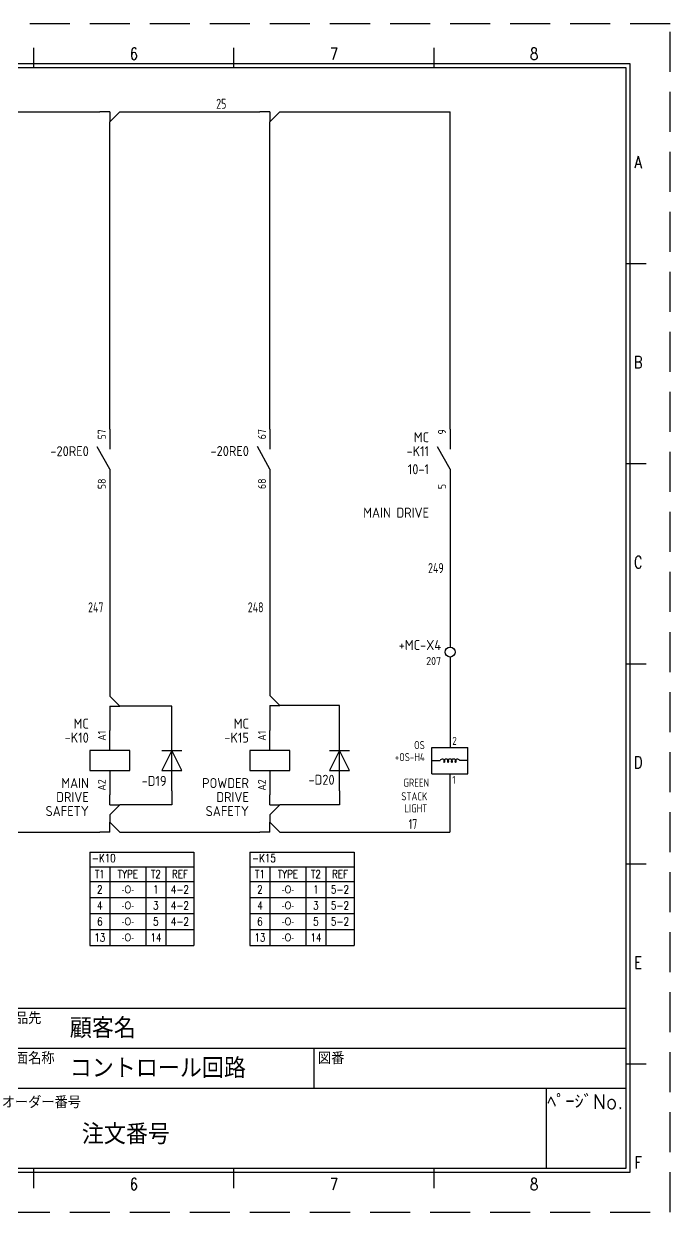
# Model space of a CAD drawing. Header units: millimetres. Extents: x 0 to 420, y 0 to 297.
# Drawn here: x 258.5 to 420, y 0 to 297 of the extents above; entities that cross this region are included whole.
import ezdxf
from ezdxf.enums import TextEntityAlignment as Align

# ---------------------------------------------------------------- set-up
doc = ezdxf.new("R2010")
doc.units = ezdxf.units.MM
doc.header["$LTSCALE"] = 10
doc.linetypes.add('DASHEDX2', pattern=[1.5, 1, -0.5])
doc.linetypes.add('HIDDEN', pattern=[0.375, 0.25, -0.125])
doc.layers.get('0').update_dxf_attribs({"linetype": 'CONTINUOUS'})
for name, color, linetype in [('BLK_0.75mm^2', 7, 'CONTINUOUS'), ('BLU_1.0mm^2', 5, 'CONTINUOUS'), ('BLU_1.5mm^2', 5, 'CONTINUOUS'), ('COMMENT', 4, 'CONTINUOUS'), ('DESC', 150, 'CONTINUOUS'), ('DESCCHILD', 20, 'CONTINUOUS'), ('GRN_1.0mm^2', 3, 'CONTINUOUS'), ('GRN_2.5mm^2', 3, 'CONTINUOUS'), ('HIDDEN', 7, 'HIDDEN'), ('LOC', 8, 'CONTINUOUS'), ('MISC', 7, 'CONTINUOUS'), ('SYMS', 7, 'CONTINUOUS'), ('TAGS', 150, 'CONTINUOUS'), ('TERMS', 123, 'CONTINUOUS'), ('TITLE', 4, 'CONTINUOUS'), ('WIRENO', 72, 'CONTINUOUS'), ('XREFCHILD', 134, 'CONTINUOUS'), ('ZUWAKU', 7, 'CONTINUOUS')]:
    doc.layers.add(name, color=color, linetype=linetype)
doc.styles.get("Standard").update_dxf_attribs({"font": 'romans', "width": 0.8, "bigfont": 'extfont'})
doc.styles.add('WD_IEC', font='isocp2.shx', dxfattribs={"width": 0.9, "height": 4, "bigfont": 'extfont2.shx'})

# ---------------------------------------------------------------- blocks, each defined once
blk = doc.blocks.new('JIS_tblock_a3(L)')
at = {"layer": 'HIDDEN'}
for p, q in [((-398, 32), (-258, 32)), ((-398, 24), (-258, 24)), ((-398, 16), (-258, 16)), ((-398, 8), (-258, 8))]:
    blk.add_line(p, q, dxfattribs=at)
at = {"layer": 'ZUWAKU'}
for p, q in [((-398, 40), (0, 40)), ((-398, 40), (-398, 0)), ((-373, 40), (-373, 0)), ((-372.5, 40), (-372.5, 0)), ((-258, 0), (-258, 40)), ((-238, 40), (-238, 20)), ((-218, 40), (-218, 20)), ((-198, 40), (-198, 20)), ((-178, 40), (-178, 20)), ((-158, 0), (-158, 40)), ((0, 0), (0, 40)), ((-241, 35), (-254, 23)), ((-238, 34), (-158, 34)), ((-158, 30), (0, 30)), ((-78, 30), (-78, 20)), ((-258, 20), (-158, 20)), ((-158, 20), (0, 20)), ((-20, 20), (-20, 0)), ((-398, 0), (0, 0))]:
    blk.add_line(p, q, dxfattribs=at)
at = {"layer": 'TITLE'}
for tag, p, height in [('REVINFO51', (-370, 34), 3), ('ORDER2', (-139, 32.5), 5), ('REVINFO41', (-370, 26), 3), ('INFO1', (-139, 22.5), 5), ('SCALE0', (-247.5, 23), 3), ('REVINFO31', (-370, 18), 3), ('REVINFO21', (-370, 10), 3), ('ORDER1', (-136, 6), 5), ('REVINFO11', (-370, 2), 3)]:
    blk.add_attdef(tag, p, '', height=height, dxfattribs=at)
for tag, p in [('REVDATEY5', (-306, 34)), ('REVDATEM5', (-298, 34)), ('REVDATED5', (-290, 34)), ('REVDESIGN5', (-260, 34)), ('SCALE1', (-251, 29)), ('REVDATEY4', (-306, 26)), ('REVDATEM4', (-298, 26)), ('REVDATED4', (-290, 26)), ('REVDESIGN4', (-260, 26)), ('REVDATEY3', (-306, 18)), ('REVDATEM3', (-298, 18)), ('REVDATED3', (-290, 18)), ('REVDESIGN3', (-260, 18)), ('REVDATEY2', (-306, 10)), ('REVDATEM2', (-298, 10)), ('REVDATED2', (-290, 10)), ('REVDESIGN2', (-260, 10)), ('REVDATEY1', (-306, 2)), ('REVDATEM1', (-298, 2)), ('REVDATED1', (-290, 2)), ('REVDESIGN1', (-260, 2))]:
    blk.add_attdef(tag, text='', height=3, dxfattribs=at).set_placement(p, align=Align.RIGHT)
for tag, height, p in [('DESIGN1', 3, (-228, 27)), ('DESIGN2', 3, (-208, 27)), ('DESIGN3', 3, (-188, 27)), ('DESIGN4', 3, (-168, 27)), ('FILENAME0', 5, (-47.8, 25)), ('PAGE0', 3, (-10.3, 8.6))]:
    blk.add_attdef(tag, text='', height=height, dxfattribs=at).set_placement(p, align=Align.MIDDLE)
at = {"layer": 'TITLE', "flags": 1}
blk.add_attdef('LPAGE0', text='', height=3, dxfattribs=at).set_placement((-11, 3), align=Align.CENTER)
for tag, p in [('TYPE0', (-398, 0)), ('ORDER3', (-398, 0)), ('ORDER4', (-398, 0)), ('ORDER5', (-398, 0)), ('ORDER6', (-398, 0)), ('ORDER7', (-398, 0)), ('ORDER8', (-398, 0)), ('ORDER9', (-398, 0)), ('ORDER10', (-398, 0)), ('ORDER11', (-398, 0)), ('ORDER12', (-398, 0)), ('ORDER13', (-398, 0)), ('ORDER14', (-398, 0)), ('ORDER15', (-398, 0)), ('ORDER16', (-398, 0)), ('ORDER17', (-398, 0)), ('ORDER18', (-398, 0)), ('ORDER19', (-398, 0)), ('ORDER20', (-398, 0)), ('ORDER21', (-398, 0)), ('ORDER22', (-398, 0)), ('ORDER23', (-398, 0)), ('SCALETYPE0', (-398, 0)), ('DATEY1', (-398, 0)), ('DATEM1', (-398, 0)), ('DATED1', (-398, 0)), ('DATEY2', (-398, 0)), ('DATEM2', (-398, 0)), ('DATED2', (-398, 0)), ('BANNAME0', (-398, 0)), ('INFO3', (-398, 0)), ('INFO4', (-398, 0)), ('INFO5', (-398, 0)), ('INFO6', (-398, 0)), ('INFO7', (-398, 0)), ('INFO8', (-398, 0)), ('INFO9', (-398, 0)), ('INFO10', (-398, 0)), ('INFO11', (-398, 0)), ('INFO12', (-398, 0)), ('INFO13', (-398, 0)), ('INFO14', (-398, 0)), ('INFO15', (-398, 0)), ('INFO16', (-398, 0)), ('INFO17', (-398, 0)), ('INFO18', (-398, 0)), ('INFO19', (-398, 0)), ('INFO20', (-398, 0)), ('INFO21', (-398, 0)), ('INFO22', (-398, 0)), ('INFO23', (-398, 0)), ('INFO24', (-398, 0)), ('DATEY3', (-398, 0)), ('DATEM3', (-398, 0)), ('DATED3', (-398, 0)), ('DATEY4', (-398, 0)), ('DATEM4', (-398, 0)), ('DATED4', (-398, 0)), ('DATEY5', (-398, 0)), ('DATEM5', (-398, 0)), ('DATED5', (-398, 0)), ('DATEY6', (-398, 0)), ('DATEM6', (-398, 0)), ('DATED6', (-398, 0)), ('REFERENCETYPE0', (-398, 0)), ('INFO2', (-397.7, 0))]:
    blk.add_attdef(tag, p, '', height=3, dxfattribs=at)
at = {"layer": 'TITLE', "width": 0.8, "flags": 1}
for tag in ['REVINFO12', 'REVINFO13', 'REVINFO22', 'REVINFO23', 'REVINFO32', 'REVINFO33', 'REVINFO42', 'REVINFO43', 'REVINFO52', 'REVINFO53', 'REVINFO61', 'REVINFO62', 'REVINFO63', 'REVINFO71', 'REVINFO72', 'REVINFO73', 'REVINFO81', 'REVINFO82', 'REVINFO83', 'REVDESIGN6', 'REVDESIGN7', 'REVDESIGN8', 'REVDATEY6', 'REVDATEM6', 'REVDATED6', 'REVDATEY7', 'REVDATEM7', 'REVDATED7', 'REVDATEY8', 'REVDATEM8', 'REVDATED8']:
    blk.add_attdef(tag, (-398, 0), '', height=3, dxfattribs=at)
at = {"layer": 'TITLE', "flags": 1}
blk.add_attdef('PAPER0', text='', height=1, dxfattribs=at).set_placement((-3, -1), align=Align.TOP_RIGHT)
at = {"layer": 'ZUWAKU'}
for s, height, p in [('スケール', 3, (-257, 36)), ('納品先', 3, (-156, 36)), ('△訂正5', 4, (-395, 33.5)), ('△訂正4', 4, (-395, 25.5)), ('図面名称', 3, (-156, 26)), ('図番', 3, (-77, 26)), ('△訂正3', 4, (-395, 17.5)), ('オーダー番号', 3, (-156, 15)), ('△訂正2', 4, (-395, 9.5)), ('△訂正1', 4, (-395, 1.5))]:
    blk.add_text(s, height=height, dxfattribs=at).set_placement(p)
for s, p in [('設 計', (-228, 35)), ('製 図', (-208, 35)), ('検 図', (-188, 35)), ('承 認', (-168, 35)), ('ﾍﾟｰｼﾞNo.', (-10.23, 14.88))]:
    blk.add_text(s, height=3.5, dxfattribs=at).set_placement(p, align=Align.CENTER)
blk = doc.blocks.new('HDV1_STACKLIGHT')
at = {"linetype": 'Continuous'}
for p, q in [((-4.54, 3.32), (4.46, 3.32)), ((-4.54, -3.31), (4.46, -3.31))]:
    blk.add_line(p, q, dxfattribs=at)
for p, q in [((-4.54, -3.31), (-4.54, 3.32)), ((4.46, -3.31), (4.46, 3.32))]:
    blk.add_line(p, q)
at = {"layer": 'SYMS'}
for p, q in [((-4.54, 0), (-2.48, 0)), ((4.46, 0), (2.42, 0))]:
    blk.add_line(p, q, dxfattribs=at)
for centre, start, end in [((-1.9, -0.23), 0, 157.6505), ((-0.97, -0.23), 0, 180), ((-0.03, -0.23), 0, 180), ((0.91, -0.23), 0, 180), ((1.85, -0.23), 22.3495, 180)]:
    blk.add_arc(centre, 0.625, start, end, dxfattribs=at)
for centre in [(-1.44, -0.23), (-0.5, -0.23), (0.44, -0.23), (1.38, -0.23)]:
    blk.add_ellipse(centre, major_axis=(0, -0.209), ratio=0.747269, start_param=4.712389, end_param=7.853982, dxfattribs=at)
at = {"style": 'WD_IEC'}
for tag, width, p in [('DESC1', 0.9, (-7.04, 12)), ('DESC2', 0.9, (-7.04, 9)), ('DESC3', 0.9, (-7.04, 6)), ('INST', 0.8, (-7.04, 3)), ('LOC', 0.8, (-7.04, 0)), ('TAG1', 0.9, (-7.04, -3)), ('XREF', 0.8, (-7.04, -6))]:
    blk.add_attdef(tag, text='', height=2, dxfattribs=dict(at, width=width)).set_placement(p, align=Align.RIGHT)
at = {"linetype": 'Continuous', "style": 'WD_IEC', "width": 0.9}
for tag, p in [('TERM01', (-0.04, 4.94)), ('TERM02', (-0.04, -4.81))]:
    blk.add_attdef(tag, text='', height=2, dxfattribs=at).set_placement(p, align=Align.MIDDLE_LEFT)
at = {"style": 'WD_IEC', "flags": 1}
for tag, p, width in [('X2TERM01', (-0.04, 3.32), 0.9), ('FAMILY', (3.47, 1.82), 0.9), ('MFG', (3.47, 1.07), 0.8), ('CAT', (3.47, 0.32), 0.8), ('ASSYCODE', (3.47, -0.43), 0.9), ('X8TERM02', (-0.04, -3.31), 0.9)]:
    blk.add_attdef(tag, p, '', height=0.32, dxfattribs=dict(at, width=width))
blk = doc.blocks.new('VDI1')
for p, q in [((0, 7.5), (0, -7.5)), ((0, -2.5), (-2.5, 2.5)), ((-2.5, 2.5), (2.5, 2.5)), ((2.5, 2.5), (0, -2.5)), ((-2.5, -2.5), (2.5, -2.5))]:
    blk.add_line(p, q)
at = {"style": 'WD_IEC'}
for tag, p in [('INST', (-5.5, 10.25)), ('LOC', (-5.5, 6.75)), ('TAG1', (-5.5, 3.25)), ('DESC1', (-5.5, -6.35)), ('DESC2', (-5.5, -9.85)), ('DESC3', (-5.5, -13.35))]:
    blk.add_attdef(tag, text='', height=2.5, dxfattribs=at).set_placement(p, align=Align.RIGHT)
blk.add_attdef('TERM01', text='', height=2, rotation=90, dxfattribs=at).set_placement((-1, 7.5), align=Align.RIGHT)
at = {"style": 'WD_IEC', "flags": 1}
for tag, p, height in [('X2TERM01', (0, 7.5), 0.32), ('ASSYCODE', (1, -4), 1), ('FAMILY', (1, -5.5), 1), ('X8TERM02', (0, -7.5), 0.32), ('CATDESC', (1, -7), 1)]:
    blk.add_attdef(tag, p, '', height=height, dxfattribs=at)
at = {"style": 'WD_IEC', "flags": 9}
for tag, p in [('MFG', (-5.5, -0.25)), ('CAT', (-5.5, -2.75))]:
    blk.add_attdef(tag, text='', height=1.5, dxfattribs=at).set_placement(p, align=Align.RIGHT)
at = {"style": 'WD_IEC'}
blk.add_attdef('TERM02', (-1, -7.5), '', height=2, rotation=90, dxfattribs=at)
blk = doc.blocks.new('VMS1')
for p, q in [((0, 2.5), (0, 7.5)), ((0, -2.5), (0, -7.5))]:
    blk.add_line(p, q)
blk.add_lwpolyline([(-5, 2.5), (-5, -2.5), (5, -2.5), (5, 2.5)], close=True)
at = {"style": 'WD_IEC'}
for tag, p in [('INST', (-5.25, 11.5)), ('LOC', (-5.25, 8)), ('TAG1', (-5.25, 4.5)), ('DESC1', (-5.25, -6.85)), ('DESC2', (-5.25, -10.35)), ('DESC3', (-5.25, -13.85))]:
    blk.add_attdef(tag, text='', height=2.5, dxfattribs=at).set_placement(p, align=Align.RIGHT)
blk.add_attdef('TERM01', text='', height=2, rotation=90, dxfattribs=at).set_placement((-1, 7.5), align=Align.RIGHT)
at = {"style": 'WD_IEC', "flags": 1}
for tag, p, height in [('X2TERM01', (0, 7.5), 0.32), ('X4LINK', (-5, 0), 0.32), ('X1LINK', (5, 0), 0.32), ('ASSYCODE', (1, -4), 1), ('FAMILY', (1, -5.5), 1), ('X8TERM02', (0, -7.5), 0.32), ('CATDESC', (1, -7), 1)]:
    blk.add_attdef(tag, p, '', height=height, dxfattribs=at)
at = {"style": 'WD_IEC', "flags": 9}
for tag, p in [('MFG', (-6, 1)), ('CAT', (-6, -1.5))]:
    blk.add_attdef(tag, text='', height=1.5, dxfattribs=at).set_placement(p, align=Align.RIGHT)
at = {"style": 'WD_IEC'}
blk.add_attdef('TERM02', (-1, -7.5), '', height=2, rotation=90, dxfattribs=at)
at = {"lineweight": 9, "style": 'WD_IEC'}
for tag, p in [('NO', (-5.5, -16.5)), ('NC', (-5.5, -20))]:
    blk.add_attdef(tag, text='', height=2.5, dxfattribs=at).set_placement(p, align=Align.TOP_RIGHT)
for tag, p in [('XREFNO', (-4, -16.5)), ('XREFNC', (-4, -20))]:
    blk.add_attdef(tag, text='', height=2.5, dxfattribs=at).set_placement(p, align=Align.TOP_LEFT)
blk = doc.blocks.new('VCR21')
for p, q in [((0, 7.5), (0, 2.5)), ((0, -2.5), (-3.125, 3.125)), ((0, -2.5), (0, -7.5))]:
    blk.add_line(p, q)
at = {"style": 'WD_IEC'}
for tag, p in [('INST', (-5.25, 7.75)), ('LOC', (-5.25, 4.25)), ('TAG2', (-5.25, 0.75)), ('XREF', (-5.25, -3.75)), ('DESC1', (-5.25, -7.6)), ('DESC2', (-5.25, -11.1)), ('DESC3', (-5.25, -14.6))]:
    blk.add_attdef(tag, text='', height=2.5, dxfattribs=at).set_placement(p, align=Align.RIGHT)
blk.add_attdef('TERM01', text='', height=2, rotation=90, dxfattribs=at).set_placement((-1, 7.5), align=Align.RIGHT)
at = {"style": 'WD_IEC', "flags": 1}
for tag, p, height in [('X2TERM01', (0, 7.5), 0.32), ('X4LINK', (-2, 0), 0.32), ('X1LINK', (-0.5, 0), 0.32), ('CONTACT', (4, -3.5), 1), ('FAMILY', (4, -5), 1), ('X8TERM02', (0, -7.5), 0.32)]:
    blk.add_attdef(tag, p, '', height=height, dxfattribs=at)
at = {"style": 'WD_IEC'}
blk.add_attdef('TERM02', (-1, -7.5), '', height=2, rotation=90, dxfattribs=at)
blk = doc.blocks.new('VT0002')
blk.add_circle((0, 0), 1.25)
at = {"style": 'WD_IEC'}
for tag, p in [('INST', (-2.25, 7.5)), ('LOC', (-2.25, 4))]:
    blk.add_attdef(tag, text='', height=2.5, dxfattribs=at).set_placement(p, align=Align.RIGHT)
at = {"style": 'WD_IEC', "flags": 1}
for tag, p, height in [('ASSYCODE', (2.75, 10.75), 1), ('CATDESC', (2.75, 9.25), 1), ('MFG', (2.75, 7.25), 1.5), ('CAT', (2.75, 4.75), 1.5), ('X4TERM01', (-1.25, 0), 0.32), ('X4PIN01', (-1.25, 1), 0.4), ('X4TERMDESC01', (-1.25, 0.5), 0.4), ('X2TERM01', (0, 1.25), 0.32), ('X2PIN01', (0, 2.25), 0.4), ('X2TERMDESC01', (0, 1.75), 0.4), ('X8PIN01', (0, -0.25), 0.4), ('X1TERM01', (1.25, 0), 0.32), ('X1PIN01', (1.25, 1), 0.4), ('X1TERMDESC01', (1.25, 0.5), 0.4), ('X8TERM01', (0, -1.25), 0.32), ('X8TERMDESC01', (0, -0.75), 0.4), ('STRIPSEQ', (0, -3), 0.4), ('LINKTERM', (0, -2), 0.4)]:
    blk.add_attdef(tag, p, '', height=height, dxfattribs=at)
at = {"style": 'WD_IEC', "flags": 8}
for tag, height, p in [('TAGSTRIP', 2.5, (-2.25, 0.5)), ('TERM01', 2, (-2.25, -3.25))]:
    blk.add_attdef(tag, text='', height=height, dxfattribs=at).set_placement(p, align=Align.RIGHT)
blk = doc.blocks.new('WD_WNH')
at = {"linetype": 'Continuous', "style": 'WD_IEC', "width": 0.8}
blk.add_attdef('WIRENO', text='', height=2.5, dxfattribs=at).set_placement((0, 0.75), align=Align.CENTER)
at = {"style": 'WD_IEC', "flags": 1}
for tag, p in [('W08USER', (0, 0.375)), ('W04USER', (0, 0.875)), ('W05USER', (0, 0.75)), ('W09USER', (0, 0.25)), ('W03USER', (0, 1)), ('W06USER', (0, 0.625)), ('W07USER', (0, 0.5)), ('W02USER', (0, 1.125)), ('W01USER', (0, 1.25)), ('W10USER', (0, 0.125))]:
    blk.add_attdef(tag, text='', height=0.08, dxfattribs=at).set_placement(p, align=Align.CENTER)
blk = doc.blocks.new('WD_WNV')
at = {"linetype": 'Continuous', "style": 'WD_IEC', "width": 0.8}
blk.add_attdef('WIRENO', text='', height=2.5, dxfattribs=at).set_placement((-1.6, 0), align=Align.MIDDLE_RIGHT)
at = {"style": 'WD_IEC', "flags": 1}
for tag, p in [('W08USER', (-1, 0.375)), ('W04USER', (-1, 0.875)), ('W05USER', (-1, 0.75)), ('W09USER', (-1, 0.25)), ('W03USER', (-1, 1)), ('W06USER', (-1, 0.625)), ('W07USER', (-1, 0.5)), ('W02USER', (-1, 1.125)), ('W01USER', (-1, 1.25)), ('W10USER', (-1, 0.125))]:
    blk.add_attdef(tag, text='', height=0.08, dxfattribs=at).set_placement(p, align=Align.CENTER)
blk = doc.blocks.new('JIS_border_a3(L)')
at = {"layer": 'ZUWAKU', "color": 5, "linetype": 'DASHEDX2'}
for p, q in [((420, 297), (0, 297)), ((420, 0), (420, 297)), ((0, 0), (420, 0))]:
    blk.add_line(p, q, dxfattribs=at)
at = {"layer": 'ZUWAKU'}
for p, q in [((261, 286), (261, 291)), ((311, 286), (311, 291)), ((361, 286), (361, 291)), ((414, 237), (409, 237)), ((414, 187), (409, 187)), ((414, 137), (409, 137)), ((414, 87), (409, 87)), ((414, 37), (409, 37)), ((261, 6), (261, 11)), ((311, 6), (311, 11)), ((361, 6), (361, 11))]:
    blk.add_line(p, q, dxfattribs=at)
at = {"layer": 'ZUWAKU', "color": 5}
for p, q in [((410, 287), (10, 287)), ((409, 286), (11, 286)), ((409, 11), (409, 286)), ((410, 10), (410, 287)), ((10, 10), (410, 10)), ((11, 11), (409, 11))]:
    blk.add_line(p, q, dxfattribs=at)
at = {"layer": 'COMMENT', "width": 0.8}
for s, p in [('6', (286, 289.5)), ('7', (336, 289.5)), ('8', (386, 289.5)), ('A', (412, 262.43)), ('B', (412, 212.43)), ('C', (412, 162.43)), ('D', (412, 112.43)), ('E', (412, 62.43)), ('F', (412, 12.43)), ('6', (286, 7)), ('7', (336, 7)), ('8', (386, 7))]:
    blk.add_text(s, height=3, dxfattribs=at).set_placement(p, align=Align.MIDDLE)
blk = doc.blocks.new('*T27')
at = {"layer": 'MISC', "color": 0, "lineweight": -2}
for p, q in [((0, 0), (5, 0)), ((0, 0), (0, -3.67)), ((5, 0), (14, 0)), ((14, 0), (19, 0)), ((19, 0), (26, 0)), ((26, 0), (26, -3.67)), ((0, -3.67), (5, -3.67)), ((0, -3.67), (0, -7.33)), ((5, -3.67), (14, -3.67)), ((5, -3.67), (5, -7.33)), ((14, -3.67), (19, -3.67)), ((14, -3.67), (14, -7.33)), ((19, -3.67), (26, -3.67)), ((19, -3.67), (19, -7.33)), ((26, -3.67), (26, -7.33)), ((0, -7.33), (5, -7.33)), ((0, -7.33), (0, -11.33)), ((5, -7.33), (14, -7.33)), ((5, -7.33), (5, -11.33)), ((14, -7.33), (19, -7.33)), ((14, -7.33), (14, -11.33)), ((19, -7.33), (26, -7.33)), ((19, -7.33), (19, -11.33)), ((26, -7.33), (26, -11.33)), ((0, -11.33), (5, -11.33)), ((0, -11.33), (0, -15.33)), ((5, -11.33), (14, -11.33)), ((5, -11.33), (5, -15.33)), ((14, -11.33), (19, -11.33)), ((14, -11.33), (14, -15.33)), ((19, -11.33), (26, -11.33)), ((19, -11.33), (19, -15.33)), ((26, -11.33), (26, -15.33)), ((0, -15.33), (5, -15.33)), ((0, -15.33), (0, -19.33)), ((5, -15.33), (14, -15.33)), ((5, -15.33), (5, -19.33)), ((14, -15.33), (19, -15.33)), ((14, -15.33), (14, -19.33)), ((19, -15.33), (26, -15.33)), ((19, -15.33), (19, -19.33)), ((26, -15.33), (26, -19.33)), ((0, -19.33), (5, -19.33)), ((0, -19.33), (0, -23.33)), ((5, -19.33), (14, -19.33)), ((5, -19.33), (5, -23.33)), ((14, -19.33), (19, -19.33)), ((14, -19.33), (14, -23.33)), ((19, -19.33), (26, -19.33)), ((19, -19.33), (19, -23.33)), ((26, -19.33), (26, -23.33)), ((0, -23.33), (5, -23.33)), ((5, -23.33), (14, -23.33)), ((14, -23.33), (19, -23.33)), ((19, -23.33), (26, -23.33))]:
    blk.add_line(p, q, dxfattribs=at)
at = {"layer": 'MISC', "color": 0, "char_height": 2}
for s, insert, width, attachment_point in [('-K15', (0.5, -0.5), 25, 1), ('T1', (2.5, -5.5), 4, 5), ('TYPE', (9.5, -5.5), 8, 5), ('T2', (16.5, -5.5), 4, 5), ('REF', (22.5, -5.5), 6, 5), ('2', (2.5, -9.33), 4, 5), ('{\\Facaderef.shx|c0;-O-}', (9.5, -9.33), 8, 5), ('1', (16.5, -9.33), 4, 5), ('5-2', (22.5, -9.33), 6, 5), ('4', (2.5, -13.33), 4, 5), ('{\\Facaderef.shx|c0;-O-}', (9.5, -13.33), 8, 5), ('3', (16.5, -13.33), 4, 5), ('5-2', (22.5, -13.33), 6, 5), ('6', (2.5, -17.33), 4, 5), ('{\\Facaderef.shx|c0;-O-}', (9.5, -17.33), 8, 5), ('5', (16.5, -17.33), 4, 5), ('5-2', (22.5, -17.33), 6, 5), ('13', (2.5, -21.33), 4, 5), ('{\\Facaderef.shx|c0;-O-}', (9.5, -21.33), 8, 5), ('14', (16.5, -21.33), 4, 5)]:
    blk.add_mtext(s, dxfattribs=dict(at, insert=insert, width=width, attachment_point=attachment_point))
blk = doc.blocks.new('*T28')
at = {"layer": 'MISC', "color": 0, "lineweight": -2}
for p, q in [((0, 0), (5, 0)), ((0, 0), (0, -3.67)), ((5, 0), (14, 0)), ((14, 0), (19, 0)), ((19, 0), (26, 0)), ((26, 0), (26, -3.67)), ((0, -3.67), (5, -3.67)), ((0, -3.67), (0, -7.33)), ((5, -3.67), (14, -3.67)), ((5, -3.67), (5, -7.33)), ((14, -3.67), (19, -3.67)), ((14, -3.67), (14, -7.33)), ((19, -3.67), (26, -3.67)), ((19, -3.67), (19, -7.33)), ((26, -3.67), (26, -7.33)), ((0, -7.33), (5, -7.33)), ((0, -7.33), (0, -11.33)), ((5, -7.33), (14, -7.33)), ((5, -7.33), (5, -11.33)), ((14, -7.33), (19, -7.33)), ((14, -7.33), (14, -11.33)), ((19, -7.33), (26, -7.33)), ((19, -7.33), (19, -11.33)), ((26, -7.33), (26, -11.33)), ((0, -11.33), (5, -11.33)), ((0, -11.33), (0, -15.33)), ((5, -11.33), (14, -11.33)), ((5, -11.33), (5, -15.33)), ((14, -11.33), (19, -11.33)), ((14, -11.33), (14, -15.33)), ((19, -11.33), (26, -11.33)), ((19, -11.33), (19, -15.33)), ((26, -11.33), (26, -15.33)), ((0, -15.33), (5, -15.33)), ((0, -15.33), (0, -19.33)), ((5, -15.33), (14, -15.33)), ((5, -15.33), (5, -19.33)), ((14, -15.33), (19, -15.33)), ((14, -15.33), (14, -19.33)), ((19, -15.33), (26, -15.33)), ((19, -15.33), (19, -19.33)), ((26, -15.33), (26, -19.33)), ((0, -19.33), (5, -19.33)), ((0, -19.33), (0, -23.33)), ((5, -19.33), (14, -19.33)), ((5, -19.33), (5, -23.33)), ((14, -19.33), (19, -19.33)), ((14, -19.33), (14, -23.33)), ((19, -19.33), (26, -19.33)), ((19, -19.33), (19, -23.33)), ((26, -19.33), (26, -23.33)), ((0, -23.33), (5, -23.33)), ((5, -23.33), (14, -23.33)), ((14, -23.33), (19, -23.33)), ((19, -23.33), (26, -23.33))]:
    blk.add_line(p, q, dxfattribs=at)
at = {"layer": 'MISC', "color": 0, "char_height": 2}
for s, insert, width, attachment_point in [('-K10', (0.5, -0.5), 25, 1), ('T1', (2.5, -5.5), 4, 5), ('TYPE', (9.5, -5.5), 8, 5), ('T2', (16.5, -5.5), 4, 5), ('REF', (22.5, -5.5), 6, 5), ('2', (2.5, -9.33), 4, 5), ('{\\Facaderef.shx|c0;-O-}', (9.5, -9.33), 8, 5), ('1', (16.5, -9.33), 4, 5), ('4-2', (22.5, -9.33), 6, 5), ('4', (2.5, -13.33), 4, 5), ('{\\Facaderef.shx|c0;-O-}', (9.5, -13.33), 8, 5), ('3', (16.5, -13.33), 4, 5), ('4-2', (22.5, -13.33), 6, 5), ('6', (2.5, -17.33), 4, 5), ('{\\Facaderef.shx|c0;-O-}', (9.5, -17.33), 8, 5), ('5', (16.5, -17.33), 4, 5), ('4-2', (22.5, -17.33), 6, 5), ('13', (2.5, -21.33), 4, 5), ('{\\Facaderef.shx|c0;-O-}', (9.5, -21.33), 8, 5), ('14', (16.5, -21.33), 4, 5)]:
    blk.add_mtext(s, dxfattribs=dict(at, insert=insert, width=width, attachment_point=attachment_point))
blk = doc.blocks.new('HT0_184')
at = {"layer": 'BLU_1.0mm^2'}
for p, q in [((0, 0), (-2.5, 0)), ((0, 0), (0, -2.5)), ((0, -2.5), (2.5, 0))]:
    blk.add_line(p, q, dxfattribs=at)
at = {"layer": 'BLU_1.0mm^2', "style": 'WD_IEC', "flags": 1}
for tag, p in [('X4TERM01', (-2.5, 0)), ('X1TERM01', (2.5, 0)), ('X8TERM01', (0, -2.5)), ('WDWSEQ', (1.53, -1.26))]:
    blk.add_attdef(tag, p, '', height=0.4, dxfattribs=at)
blk = doc.blocks.new('HT0_124')
at = {"layer": 'GRN_2.5mm^2'}
for p, q in [((0, 0), (-2.5, 0)), ((0, 0), (0, 2.5)), ((0, 2.5), (2.5, 0))]:
    blk.add_line(p, q, dxfattribs=at)
at = {"layer": 'GRN_2.5mm^2', "style": 'WD_IEC', "flags": 1}
for tag, p in [('X4TERM01', (-2.5, 0)), ('X2TERM01', (0, 2.5)), ('WDWSEQ', (1.6, 1.48)), ('X1TERM01', (2.5, 0))]:
    blk.add_attdef(tag, p, '', height=0.4, dxfattribs=at)
blk = doc.blocks.new('HT0_218')
at = {"layer": 'BLU_1.5mm^2'}
for p, q in [((2.5, 0), (0, 2.5)), ((0, 0), (2.5, 0)), ((0, 0), (0, -2.5))]:
    blk.add_line(p, q, dxfattribs=at)
at = {"layer": 'BLU_1.5mm^2', "style": 'WD_IEC', "flags": 1}
for tag, p in [('X2TERM01', (0, 2.5)), ('WDWSEQ', (1.92, 1.22)), ('X1TERM01', (2.5, 0)), ('X8TERM01', (0, -2.5))]:
    blk.add_attdef(tag, p, '', height=0.4, dxfattribs=at)
blk = doc.blocks.new('HT0_812')
for p, q in [((0, 0), (0, 2.5)), ((0, 0), (2.5, 0)), ((2.5, 0), (0, -2.5))]:
    blk.add_line(p, q)
at = {"style": 'WD_IEC', "flags": 1}
for tag, p in [('X2TERM01', (0, 2.5)), ('WDWSEQ', (1.92, 1.22)), ('X1TERM01', (2.5, 0)), ('X8TERM01', (0, -2.5))]:
    blk.add_attdef(tag, p, '', height=0.4, dxfattribs=at)

msp = doc.modelspace()

# ---------------------------------------------------------------- linework, layer by layer
at = {"layer": 'BLK_0.75mm^2'}
for p, q in [((295.52, 126.43), (282.5, 126.43)), ((295.52, 120.35), (295.52, 126.43)), ((337.37, 126.65), (322.5, 126.65)), ((337.37, 120.35), (337.37, 126.65)), ((295.52, 105.35), (295.52, 101.83)), ((337.37, 105.35), (337.37, 101.83)), ((295.52, 101.83), (282.5, 101.83)), ((337.37, 101.83), (322.5, 101.83))]:
    msp.add_line(p, q, dxfattribs=at)
at = {"layer": 'BLU_1.0mm^2'}
for p, q in [((237.5, 275), (277.5, 274.99)), ((282.5, 275), (317.5, 274.99)), ((322.5, 275), (365, 274.99)), ((365, 195.68), (365, 274.99)), ((280, 195.69), (280, 272.5)), ((320, 195.72), (320, 272.5))]:
    msp.add_line(p, q, dxfattribs=at)
at = {"layer": 'BLU_1.5mm^2'}
for p, q in [((280, 180.69), (280, 128.93)), ((320, 180.72), (320, 129.15)), ((365, 180.68), (365, 141.25)), ((365, 138.75), (365, 116.17)), ((280, 123.93), (280, 120.35)), ((320, 124.15), (320, 120.35))]:
    msp.add_line(p, q, dxfattribs=at)
at = {"layer": 'GRN_1.0mm^2'}
msp.add_line((364.96, 109.55), (364.96, 95), dxfattribs=at)
at = {"layer": 'GRN_2.5mm^2'}
for p, q in [((280, 105.35), (280, 104.33)), ((320, 105.35), (320, 104.33)), ((280, 99.33), (280, 97.5)), ((320, 99.33), (320, 97.5)), ((237.5, 95), (277.5, 95)), ((282.5, 95), (317.5, 95)), ((322.5, 95), (364.96, 95))]:
    msp.add_line(p, q, dxfattribs=at)

# ---------------------------------------------------------------- block references
for name, p in [('JIS_border_a3(L)', (0, 0)), ('*T28', (275, 89.99)), ('*T27', (315, 89.99))]:
    msp.add_blockref(name, p)
msp.add_blockref('JIS_tblock_a3(L)', (409, 11)).add_auto_attribs({'ORDER1': '注文番号', 'ORDER2': '顧客名', 'INFO1': 'コントロール回路'})
at = {"layer": 'BLU_1.0mm^2'}
for p in [(280, 275), (320, 275)]:
    msp.add_blockref('HT0_184', p, dxfattribs=at)
at = {"layer": 'BLU_1.5mm^2'}
for p in [(280, 126.43), (320, 126.65)]:
    msp.add_blockref('HT0_218', p, dxfattribs=at)
at = {"layer": 'GRN_2.5mm^2'}
for name, p in [('HT0_812', (280, 101.83)), ('HT0_812', (320, 101.83)), ('HT0_124', (280, 95)), ('HT0_124', (320, 95))]:
    msp.add_blockref(name, p, dxfattribs=at)
at = {"layer": 'SYMS'}
ref = msp.add_blockref('VCR21', (280, 188.19), dxfattribs=at)
ref.add_attrib('TAG2', '-20RE0', dxfattribs={"layer": 'TAGS', "height": 2.5, "style": 'WD_IEC'}).set_placement((274.75, 188.94), align=Align.RIGHT)
ref.add_attrib('TERM01', '57', dxfattribs={"layer": 'TERMS', "height": 2, "rotation": 90, "style": 'WD_IEC'}).set_placement((279, 195.69), align=Align.RIGHT)
ref.add_attrib('TERM02', '58', (279, 180.69), dxfattribs={"layer": 'TERMS', "height": 2, "rotation": 90, "style": 'WD_IEC'})
ref = msp.add_blockref('VCR21', (320, 188.22), dxfattribs=at)
ref.add_attrib('TAG2', '-20RE0', dxfattribs={"layer": 'TAGS', "height": 2.5, "style": 'WD_IEC'}).set_placement((314.75, 188.97), align=Align.RIGHT)
ref.add_attrib('TERM01', '67', dxfattribs={"layer": 'TERMS', "height": 2, "rotation": 90, "style": 'WD_IEC'}).set_placement((319, 195.72), align=Align.RIGHT)
ref.add_attrib('TERM02', '68', (319, 180.72), dxfattribs={"layer": 'TERMS', "height": 2, "rotation": 90, "style": 'WD_IEC'})
ref = msp.add_blockref('VCR21', (365, 188.18), dxfattribs=at)
ref.add_attrib('TAG2', '-K11', dxfattribs={"layer": 'TAGS', "height": 2.5, "style": 'WD_IEC'}).set_placement((359.75, 188.93), align=Align.RIGHT)
ref.add_attrib('LOC', 'MC', dxfattribs={"layer": 'LOC', "height": 2.5, "style": 'WD_IEC'}).set_placement((359.75, 192.43), align=Align.RIGHT)
ref.add_attrib('DESC3', 'MAIN DRIVE', dxfattribs={"layer": 'DESCCHILD', "height": 2.5, "style": 'WD_IEC'}).set_placement((359.75, 173.58), align=Align.RIGHT)
ref.add_attrib('XREF', '10-1', dxfattribs={"layer": 'XREFCHILD', "height": 2.5, "style": 'WD_IEC'}).set_placement((359.75, 184.43), align=Align.RIGHT)
ref.add_attrib('TERM01', '9', dxfattribs={"layer": 'TERMS', "height": 2, "rotation": 90, "style": 'WD_IEC'}).set_placement((364, 195.68), align=Align.RIGHT)
ref.add_attrib('TERM02', '5', (364, 180.68), dxfattribs={"layer": 'TERMS', "height": 2, "rotation": 90, "style": 'WD_IEC'})
ref = msp.add_blockref('VT0002', (365, 140), dxfattribs=at)
ref.add_attrib('TAGSTRIP', '+MC-X4', dxfattribs={"layer": 'TAGS', "height": 2.5, "style": 'WD_IEC', "flags": 8}).set_placement((362.75, 140.5), align=Align.RIGHT)
ref.add_attrib('TERM01', '207', dxfattribs={"layer": 'TERMS', "height": 2, "style": 'WD_IEC', "flags": 8}).set_placement((362.75, 136.75), align=Align.RIGHT)
ref = msp.add_blockref('VMS1', (280, 112.85), dxfattribs=at)
ref.add_attrib('TAG1', '-K10', dxfattribs={"layer": 'TAGS', "height": 2.5, "style": 'WD_IEC'}).set_placement((274.75, 117.35), align=Align.RIGHT)
ref.add_attrib('LOC', 'MC', dxfattribs={"layer": 'LOC', "height": 2.5, "style": 'WD_IEC'}).set_placement((274.75, 120.85), align=Align.RIGHT)
ref.add_attrib('DESC1', 'MAIN', dxfattribs={"layer": 'DESC', "height": 2.5, "style": 'WD_IEC'}).set_placement((274.75, 106), align=Align.RIGHT)
ref.add_attrib('DESC2', 'DRIVE', dxfattribs={"layer": 'DESC', "height": 2.5, "style": 'WD_IEC'}).set_placement((274.75, 102.5), align=Align.RIGHT)
ref.add_attrib('DESC3', 'SAFETY', dxfattribs={"layer": 'DESC', "height": 2.5, "style": 'WD_IEC'}).set_placement((274.75, 99), align=Align.RIGHT)
ref.add_attrib('TERM01', 'A1', dxfattribs={"layer": 'TERMS', "height": 2, "rotation": 90, "style": 'WD_IEC'}).set_placement((279, 120.35), align=Align.RIGHT)
ref.add_attrib('TERM02', 'A2', (279, 105.35), dxfattribs={"layer": 'TERMS', "height": 2, "rotation": 90, "style": 'WD_IEC'})
ref = msp.add_blockref('VMS1', (320, 112.85), dxfattribs=at)
ref.add_attrib('TAG1', '-K15', dxfattribs={"layer": 'TAGS', "height": 2.5, "style": 'WD_IEC'}).set_placement((314.75, 117.35), align=Align.RIGHT)
ref.add_attrib('LOC', 'MC', dxfattribs={"layer": 'LOC', "height": 2.5, "style": 'WD_IEC'}).set_placement((314.75, 120.85), align=Align.RIGHT)
ref.add_attrib('DESC1', 'POWDER', dxfattribs={"layer": 'DESC', "height": 2.5, "style": 'WD_IEC'}).set_placement((314.75, 106), align=Align.RIGHT)
ref.add_attrib('DESC2', 'DRIVE', dxfattribs={"layer": 'DESC', "height": 2.5, "style": 'WD_IEC'}).set_placement((314.75, 102.5), align=Align.RIGHT)
ref.add_attrib('DESC3', 'SAFETY', dxfattribs={"layer": 'DESC', "height": 2.5, "style": 'WD_IEC'}).set_placement((314.75, 99), align=Align.RIGHT)
ref.add_attrib('TERM01', 'A1', dxfattribs={"layer": 'TERMS', "height": 2, "rotation": 90, "style": 'WD_IEC'}).set_placement((319, 120.35), align=Align.RIGHT)
ref.add_attrib('TERM02', 'A2', (319, 105.35), dxfattribs={"layer": 'TERMS', "height": 2, "rotation": 90, "style": 'WD_IEC'})
ref = msp.add_blockref('VDI1', (295.52, 112.85), dxfattribs=dict(at, xscale=-1, rotation=180))
ref.add_attrib('TAG1', '-D19', dxfattribs={"layer": 'TAGS', "height": 2.5, "style": 'WD_IEC'}).set_placement((294.17, 106.53), align=Align.RIGHT)
ref = msp.add_blockref('VDI1', (337.37, 112.85), dxfattribs=dict(at, xscale=-1, rotation=180))
ref.add_attrib('TAG1', '-D20', dxfattribs={"layer": 'TAGS', "height": 2.5, "style": 'WD_IEC'}).set_placement((336.16, 106.82), align=Align.RIGHT)
ref = msp.add_blockref('HDV1_STACKLIGHT', (365, 112.85), dxfattribs=at)
ref.add_attrib('DESC1', 'GREEN ', dxfattribs={"layer": 'DESC', "height": 2, "style": 'WD_IEC', "width": 0.9}).set_placement((360.78, 106.35), align=Align.RIGHT)
ref.add_attrib('TAG1', '+OS-H4', dxfattribs={"layer": 'TAGS', "height": 2, "style": 'WD_IEC', "width": 0.9}).set_placement((358.68, 112.74), align=Align.RIGHT)
ref.add_attrib('LOC', 'OS', dxfattribs={"layer": 'LOC', "height": 2, "style": 'WD_IEC', "width": 0.9}).set_placement((358.68, 115.74), align=Align.RIGHT)
ref.add_attrib('DESC3', 'LIGHT', dxfattribs={"layer": 'DESC', "height": 2, "style": 'WD_IEC', "width": 0.9}).set_placement((359.32, 99.94), align=Align.RIGHT)
ref.add_attrib('DESC2', 'STACK', dxfattribs={"layer": 'DESC', "height": 2, "style": 'WD_IEC', "width": 0.9}).set_placement((359.32, 102.94), align=Align.RIGHT)
ref.add_attrib('TERM02', '1', dxfattribs={"layer": 'TERMS', "linetype": 'Continuous', "height": 2, "style": 'WD_IEC', "width": 0.9}).set_placement((365.56, 108.05), align=Align.MIDDLE_LEFT)
ref.add_attrib('TERM01', '2', dxfattribs={"layer": 'TERMS', "linetype": 'Continuous', "height": 2, "style": 'WD_IEC', "width": 0.9}).set_placement((365.56, 117.8), align=Align.MIDDLE_LEFT)
at = {"layer": 'WIRENO'}
ref = msp.add_blockref('WD_WNH', (307.84, 275), dxfattribs=at)
ref.add_attrib('WIRENO', '25', dxfattribs={"linetype": 'Continuous', "height": 2.5, "style": 'WD_IEC', "width": 0.8}).set_placement((307.84, 275.75), align=Align.CENTER)
ref = msp.add_blockref('WD_WNV', (365, 160.97), dxfattribs=at)
ref.add_attrib('WIRENO', '249', dxfattribs={"linetype": 'Continuous', "height": 2.5, "style": 'WD_IEC', "width": 0.8}).set_placement((363.4, 160.97), align=Align.MIDDLE_RIGHT)
ref = msp.add_blockref('WD_WNV', (280, 151.17), dxfattribs=at)
ref.add_attrib('WIRENO', '247', dxfattribs={"linetype": 'Continuous', "height": 2.5, "style": 'WD_IEC', "width": 0.8}).set_placement((278.4, 151.17), align=Align.MIDDLE_RIGHT)
ref = msp.add_blockref('WD_WNV', (320, 151.17), dxfattribs=at)
ref.add_attrib('WIRENO', '248', dxfattribs={"linetype": 'Continuous', "height": 2.5, "style": 'WD_IEC', "width": 0.8}).set_placement((318.4, 151.17), align=Align.MIDDLE_RIGHT)
ref = msp.add_blockref('WD_WNH', (355.73, 95), dxfattribs=at)
ref.add_attrib('WIRENO', '17', dxfattribs={"linetype": 'Continuous', "height": 2.5, "style": 'WD_IEC', "width": 0.8}).set_placement((355.73, 95.75), align=Align.CENTER)

doc.saveas('drawing.dxf')
